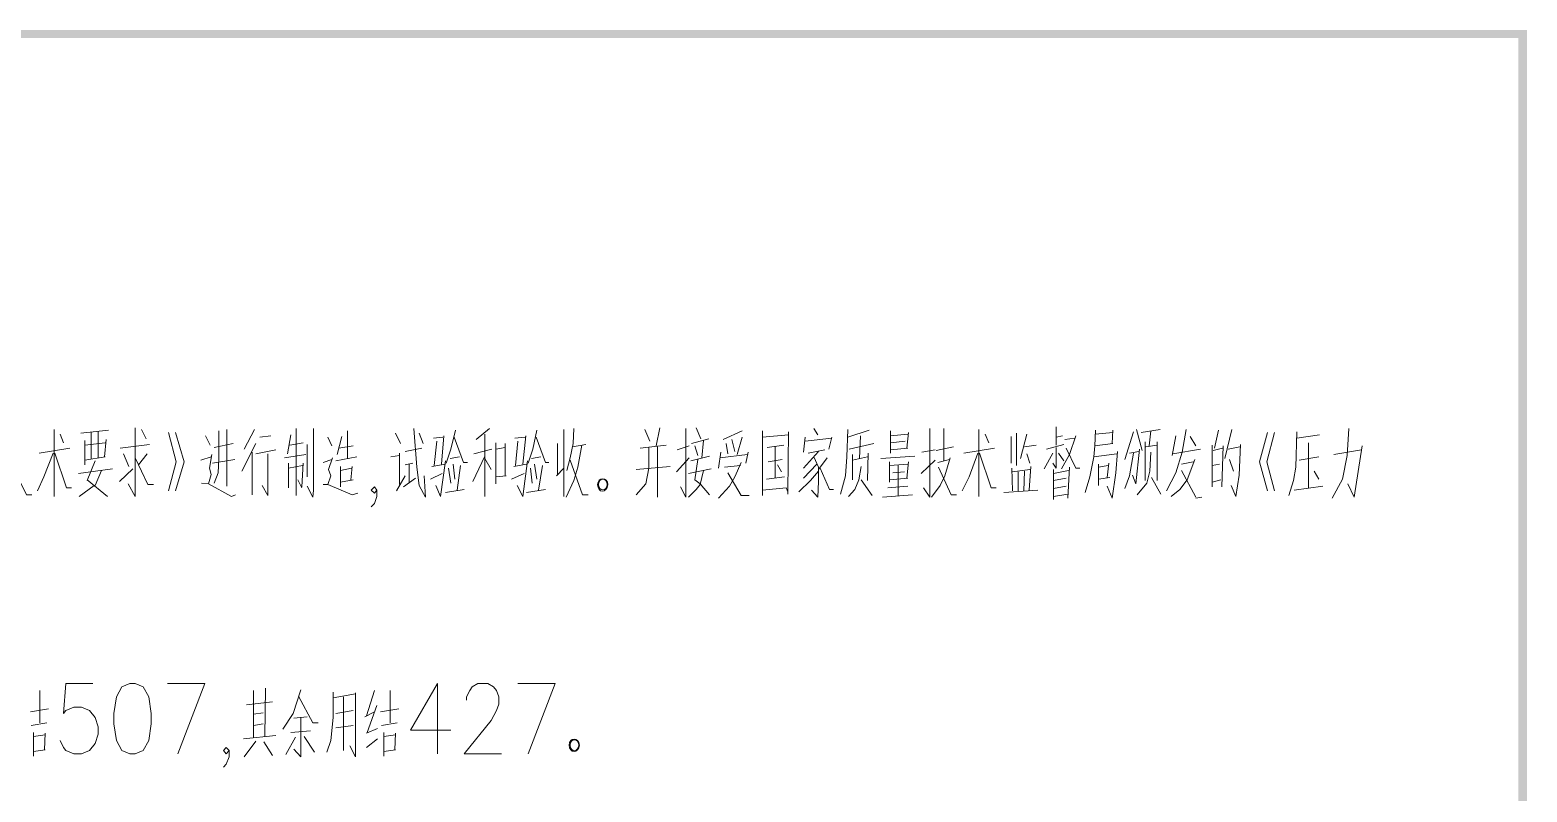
# Model space of a CAD drawing. Header units: millimetres. Extents: x 0 to 1648, y 27 to 2331.
# Drawn here: x 1306 to 1647.5, y 2157.4 to 2331.2 of the extents above; entities that cross this region are included whole.
import ezdxf

# ---------------------------------------------------------------- set-up
doc = ezdxf.new("R2010")
doc.units = ezdxf.units.MM
doc.layers.add('1', color=7, linetype='Continuous')

msp = doc.modelspace()

# ---------------------------------------------------------------- hatches: boundary and pattern name
h = msp.add_hatch(color=0)
h.dxf.hatch_style = 2
h.paths.add_polyline_path([(77.94, 2331.231732), (79.92, 2329.431732), (1647.54, 2331.231732)])
h = msp.add_hatch(color=0)
h.dxf.hatch_style = 2
h.paths.add_polyline_path([(79.92, 2329.431732), (1647.54, 2331.231732), (1645.56, 2329.431732)])
h = msp.add_hatch(color=0)
h.dxf.hatch_style = 2
h.paths.add_polyline_path([(1647.54, 2331.231732), (1645.56, 2329.431732), (1647.54, 27.231732)])
h = msp.add_hatch(color=0)
h.dxf.hatch_style = 2
h.paths.add_polyline_path([(1645.56, 2329.431732), (1647.54, 27.231732), (1645.56, 29.031732)])

# ---------------------------------------------------------------- linework, layer by layer
at = {"layer": '1', "color": 0, "lineweight": 5}
for points in [[(1540.08, 2240.691732), (1540.08, 2236.551732)], [(1311.48, 2224.851732), (1311.48, 2240.151732)], [(1312.92, 2239.071732), (1313.64, 2237.091732)], [(1317.6, 2239.251732), (1323.9, 2239.971732)], [(1318.5, 2237.631732), (1318.5, 2232.051732)], [(1319.94, 2233.491732), (1319.94, 2239.431732)], [(1321.56, 2239.611732), (1321.56, 2233.671732)], [(1323.36, 2237.811732), (1323, 2233.851732)], [(1330.02, 2240.511732), (1330.02, 2224.851732), (1328.4, 2227.731732)], [(1331.46, 2240.151732), (1332.54, 2237.991732)], [(1337.58, 2239.431732), (1339.38, 2232.771732)], [(1339.2, 2239.431732), (1341.18, 2232.771732)], [(1346.04, 2238.711732), (1347.12, 2236.551732)], [(1349.1, 2239.791732), (1349.1, 2233.491732), (1348.92, 2230.251732), (1348.02, 2227.911732)], [(1350.9, 2227.191732), (1350.9, 2240.151732)], [(1357.2, 2240.151732), (1354.86, 2235.651732)], [(1358.46, 2238.351732), (1360.98, 2238.711732)], [(1365.48, 2238.891732), (1364.76, 2234.571732)], [(1366.74, 2240.331732), (1366.74, 2225.031732)], [(1370.7, 2240.331732), (1370.7, 2226.291732), (1370.52, 2224.671732), (1369.26, 2227.191732)], [(1373.94, 2238.351732), (1374.84, 2236.371732)], [(1377.18, 2238.531732), (1376.1, 2234.391732)], [(1378.44, 2239.791732), (1378.44, 2233.491732)], [(1389.42, 2239.251732), (1390.5, 2236.911732)], [(1393.56, 2240.331732), (1394.28, 2231.511732), (1394.82, 2227.371732), (1396.26, 2224.671732), (1395.9, 2229.531732)], [(1394.82, 2239.251732), (1395.72, 2236.911732)], [(1398.06, 2238.171732), (1400.22, 2238.351732)], [(1398.78, 2237.451732), (1398.24, 2231.871732)], [(1399.86, 2232.231732), (1400.4, 2238.711732)], [(1403.1, 2239.971732), (1402.02, 2235.651732), (1400.94, 2232.411732)], [(1402.74, 2238.351732), (1404.9, 2232.591732), (1405.8, 2232.591732)], [(1407.78, 2237.811732), (1410.84, 2240.331732)], [(1409.76, 2239.071732), (1409.76, 2224.851732)], [(1416.6, 2238.171732), (1418.94, 2238.351732)], [(1417.32, 2237.451732), (1416.78, 2231.871732)], [(1418.4, 2232.231732), (1419.12, 2238.711732)], [(1421.64, 2239.971732), (1420.74, 2235.651732), (1419.66, 2232.411732)], [(1421.46, 2238.351732), (1423.62, 2232.591732), (1424.34, 2232.591732)], [(1427.76, 2240.151732), (1427.76, 2224.851732)], [(1430.1, 2240.331732), (1429.92, 2236.911732), (1429.2, 2233.671732), (1428.48, 2230.791732)], [(1446.3, 2240.151732), (1447.38, 2237.451732)], [(1449.72, 2240.511732), (1448.82, 2236.371732)], [(1455.66, 2240.331732), (1455.66, 2224.671732), (1454.4, 2227.011732)], [(1456.92, 2236.911732), (1460.88, 2237.991732)], [(1458, 2240.511732), (1459.08, 2237.991732)], [(1459.62, 2237.631732), (1459.26, 2233.671732)], [(1468.44, 2239.791732), (1464.12, 2237.811732)], [(1466.1, 2237.811732), (1466.82, 2235.111732)], [(1468.44, 2238.351732), (1467.36, 2234.391732)], [(1473.12, 2239.791732), (1473.12, 2225.031732)], [(1473.12, 2239.611732), (1473.12, 2225.751732)], [(1479.06, 2238.891732), (1473.12, 2238.351732)], [(1479.06, 2239.611732), (1478.88, 2225.931732), (1478.88, 2225.391732)], [(1482.84, 2238.351732), (1482.48, 2234.931732)], [(1482.84, 2237.451732), (1488.96, 2238.171732)], [(1484.82, 2240.331732), (1485.72, 2238.891732)], [(1488.96, 2238.351732), (1488.24, 2235.651732)], [(1492.56, 2240.151732), (1492.38, 2233.851732), (1492.02, 2229.531732), (1490.94, 2225.391732)], [(1497.42, 2239.971732), (1492.56, 2238.351732)], [(1495.26, 2233.491732), (1495.44, 2238.711732)], [(1502.28, 2239.791732), (1502.28, 2234.751732)], [(1502.28, 2238.711732), (1506.24, 2239.071732)], [(1502.28, 2237.091732), (1505.7, 2237.451732)], [(1506.42, 2239.431732), (1506.06, 2235.831732)], [(1511.28, 2240.331732), (1511.28, 2224.671732), (1509.84, 2226.831732)], [(1514.52, 2240.331732), (1514.52, 2232.951732)], [(1522.44, 2224.851732), (1522.44, 2240.151732)], [(1523.88, 2239.071732), (1524.78, 2237.091732)], [(1529.82, 2238.531732), (1529.82, 2232.411732)], [(1531.08, 2239.251732), (1531.08, 2231.871732)], [(1533.42, 2239.071732), (1531.98, 2233.491732)], [(1540.08, 2238.351732), (1541.52, 2238.711732)], [(1544.58, 2238.711732), (1543.14, 2234.391732), (1541.34, 2231.151732)], [(1542.06, 2237.811732), (1544.4, 2238.171732)], [(1549.08, 2239.971732), (1548.9, 2236.371732), (1548.72, 2233.851732), (1547.82, 2229.351732), (1546.74, 2225.751732)], [(1553.04, 2239.431732), (1549.08, 2239.071732)], [(1552.86, 2236.911732), (1553.04, 2239.971732)], [(1557.72, 2239.611732), (1555.74, 2233.311732)], [(1558.44, 2240.151732), (1559.7, 2235.291732)], [(1559.52, 2239.431732), (1563.84, 2240.151732)], [(1560.42, 2237.271732), (1560.42, 2228.451732)], [(1561.68, 2239.791732), (1561.32, 2236.371732)], [(1563.12, 2237.271732), (1563.12, 2228.451732)], [(1569.78, 2240.151732), (1568.88, 2234.931732), (1567.44, 2230.251732), (1565.28, 2226.111732)], [(1567.44, 2238.711732), (1566.54, 2234.211732)], [(1570.68, 2238.531732), (1571.94, 2236.371732)], [(1577.16, 2239.971732), (1576.26, 2235.831732)], [(1580.22, 2240.151732), (1578.6, 2233.491732)], [(1588.32, 2226.111732), (1586.52, 2232.771732), (1588.32, 2239.431732)], [(1589.94, 2226.111732), (1588.14, 2232.771732), (1589.94, 2239.431732)], [(1594.98, 2239.611732), (1594.8, 2231.511732), (1594.26, 2228.451732), (1593.18, 2225.031732)], [(1594.98, 2238.171732), (1600.2, 2238.891732)], [(1606.86, 2240.331732), (1606.5, 2234.211732), (1605.42, 2228.811732), (1603.08, 2224.491732)], [(1311.3, 2234.751732), (1309.14, 2229.351732), (1307.7, 2226.111732)], [(1308.06, 2234.751732), (1315.08, 2235.831732)], [(1315.44, 2226.831732), (1314.36, 2226.831732), (1311.66, 2234.751732)], [(1318.5, 2236.551732), (1323.18, 2237.091732)], [(1323.18, 2233.851732), (1318.5, 2233.131732)], [(1326.6, 2235.831732), (1333.26, 2236.731732)], [(1328.58, 2231.691732), (1327.32, 2234.571732)], [(1332.72, 2234.571732), (1330.74, 2232.051732)], [(1344.96, 2233.131732), (1347.3, 2233.851732)], [(1347.48, 2234.391732), (1346.94, 2231.331732), (1347.3, 2229.891732), (1346.76, 2227.731732), (1345.14, 2227.911732)], [(1348.02, 2236.011732), (1352.34, 2236.911732)], [(1354.32, 2230.611732), (1357.56, 2236.911732)], [(1356.66, 2234.931732), (1356.66, 2225.211732)], [(1357.56, 2234.571732), (1362.06, 2235.471732)], [(1359, 2227.371732), (1360.26, 2225.031732), (1360.26, 2234.571732)], [(1364.04, 2233.671732), (1368.9, 2234.391732)], [(1365.3, 2236.551732), (1368.36, 2237.091732)], [(1369.26, 2236.731732), (1369.26, 2229.351732)], [(1375.74, 2232.951732), (1380.6, 2233.851732)], [(1376.46, 2235.831732), (1379.7, 2236.371732)], [(1390.32, 2234.211732), (1388.34, 2233.851732)], [(1390.32, 2227.551732), (1390.32, 2234.751732)], [(1391.58, 2235.111732), (1395.36, 2235.831732)], [(1401.84, 2233.491732), (1404, 2233.851732)], [(1407.06, 2228.271732), (1409.76, 2234.031732)], [(1411.38, 2235.651732), (1407.24, 2234.571732)], [(1412.28, 2237.091732), (1412.28, 2227.731732)], [(1414.44, 2236.011732), (1412.28, 2235.651732)], [(1414.44, 2229.531732), (1414.44, 2236.911732)], [(1420.38, 2233.491732), (1422.54, 2233.851732)], [(1426.32, 2236.911732), (1426.32, 2229.711732)], [(1429.74, 2236.191732), (1432.8, 2236.731732)], [(1431.9, 2236.551732), (1431, 2231.511732)], [(1447.2, 2236.011732), (1447.2, 2231.331732), (1446.48, 2227.731732), (1444.32, 2225.211732)], [(1445.22, 2235.831732), (1451.16, 2236.551732)], [(1449.18, 2236.191732), (1449.18, 2224.671732)], [(1456.38, 2236.371732), (1453.68, 2235.471732)], [(1461.06, 2234.031732), (1456.74, 2232.951732)], [(1458.36, 2234.211732), (1457.64, 2236.371732)], [(1463.58, 2234.931732), (1463.04, 2231.331732)], [(1463.4, 2233.671732), (1469.7, 2234.391732)], [(1464.84, 2236.911732), (1465.2, 2234.571732)], [(1469.88, 2234.931732), (1469.34, 2232.411732)], [(1474.2, 2236.011732), (1477.98, 2236.551732)], [(1476, 2236.191732), (1476, 2229.171732)], [(1485.9, 2235.111732), (1482.48, 2231.331732)], [(1483.56, 2234.751732), (1487.34, 2235.471732)], [(1484.82, 2233.851732), (1485.9, 2231.511732)], [(1492.92, 2235.651732), (1498.5, 2236.911732)], [(1493.64, 2234.391732), (1493.64, 2228.631732)], [(1497.06, 2233.851732), (1493.64, 2233.131732)], [(1497.24, 2234.751732), (1497.06, 2228.451732)], [(1500.12, 2233.491732), (1507.86, 2234.031732)], [(1506.24, 2235.831732), (1502.28, 2235.471732)], [(1509.48, 2234.931732), (1512.54, 2235.471732)], [(1512.72, 2235.291732), (1516.68, 2236.191732)], [(1522.26, 2234.751732), (1520.28, 2229.351732), (1518.66, 2226.111732)], [(1519.02, 2234.751732), (1526.04, 2235.831732)], [(1526.4, 2226.831732), (1525.32, 2226.831732), (1522.62, 2234.751732)], [(1532.88, 2236.191732), (1535.58, 2236.551732)], [(1533.42, 2234.571732), (1534.14, 2232.411732)], [(1539.36, 2234.751732), (1537.38, 2231.151732)], [(1537.92, 2235.651732), (1541.88, 2236.731732)], [(1540.08, 2236.011732), (1540.08, 2231.331732), (1539.36, 2232.411732)], [(1540.62, 2234.751732), (1541.88, 2232.951732)], [(1542.42, 2235.831732), (1544.58, 2231.331732), (1545.48, 2231.331732)], [(1548.72, 2233.851732), (1553.94, 2234.571732)], [(1548.9, 2236.371732), (1553.04, 2236.911732)], [(1554.12, 2235.111732), (1553.76, 2230.251732), (1552.86, 2224.491732), (1551.78, 2227.191732)], [(1557.72, 2234.751732), (1556.82, 2229.531732), (1555.74, 2226.651732)], [(1556.82, 2234.751732), (1558.98, 2235.111732)], [(1559.16, 2235.651732), (1558.26, 2227.731732), (1557.54, 2229.711732)], [(1561.68, 2234.931732), (1561.5, 2230.611732), (1560.78, 2227.911732), (1558.62, 2225.211732)], [(1560.6, 2236.191732), (1563.12, 2236.551732)], [(1566.72, 2234.571732), (1573.02, 2235.651732)], [(1575.72, 2236.551732), (1575.72, 2227.011732)], [(1578.06, 2235.831732), (1575.9, 2235.291732)], [(1577.88, 2227.011732), (1578.24, 2236.371732)], [(1579.32, 2235.651732), (1582.02, 2236.191732)], [(1581.12, 2224.851732), (1581.84, 2229.711732), (1582.2, 2236.731732)], [(1595.52, 2233.131732), (1600.02, 2233.851732)], [(1597.68, 2226.831732), (1597.68, 2237.091732)], [(1603.44, 2234.391732), (1609.74, 2235.471732)], [(1609.92, 2236.371732), (1608.12, 2224.671732), (1606.68, 2227.731732)], [(1302.12, 2231.511732), (1305.18, 2225.211732), (1306.44, 2225.211732)], [(1317.06, 2230.071732), (1324.8, 2231.151732)], [(1320.84, 2232.951732), (1319.04, 2228.451732)], [(1322.28, 2230.791732), (1320.84, 2227.371732)], [(1326.42, 2228.271732), (1329.48, 2231.151732)], [(1330.02, 2233.671732), (1332.9, 2227.551732), (1334.16, 2227.551732)], [(1337.58, 2226.111732), (1339.38, 2232.771732)], [(1339.2, 2226.111732), (1341.18, 2232.771732)], [(1347.66, 2232.411732), (1352.7, 2233.311732)], [(1364.94, 2232.411732), (1364.94, 2226.831732)], [(1364.94, 2231.331732), (1368.18, 2231.871732)], [(1368.36, 2232.411732), (1368, 2227.011732)], [(1372.86, 2232.591732), (1374.84, 2233.311732)], [(1374.12, 2230.971732), (1374.66, 2229.531732), (1373.94, 2227.551732), (1379.52, 2225.211732), (1380.78, 2225.571732)], [(1375.02, 2233.671732), (1374.12, 2230.971732)], [(1376.82, 2231.691732), (1376.82, 2227.011732)], [(1379.34, 2231.331732), (1376.82, 2230.791732)], [(1379.16, 2228.631732), (1379.52, 2231.691732)], [(1391.58, 2232.051732), (1393.38, 2232.411732)], [(1392.48, 2232.231732), (1392.48, 2227.911732)], [(1397.7, 2231.691732), (1400.76, 2232.231732)], [(1400.76, 2232.951732), (1399.68, 2224.851732), (1398.6, 2227.371732)], [(1401.48, 2231.331732), (1402.02, 2227.911732)], [(1402.56, 2232.231732), (1402.92, 2228.811732)], [(1404.18, 2231.871732), (1403.46, 2226.291732)], [(1409.76, 2233.491732), (1411.2, 2230.971732)], [(1416.42, 2231.691732), (1419.3, 2232.231732)], [(1419.48, 2232.951732), (1418.4, 2224.851732), (1417.14, 2227.371732)], [(1420.2, 2231.331732), (1420.56, 2227.911732)], [(1421.1, 2232.231732), (1421.64, 2228.811732)], [(1422.9, 2231.871732), (1422, 2226.291732)], [(1426.14, 2229.531732), (1427.76, 2231.331732)], [(1431, 2231.511732), (1430.1, 2228.451732), (1428.3, 2224.671732)], [(1429.2, 2233.131732), (1432.08, 2225.211732), (1433.34, 2225.211732)], [(1444.32, 2230.971732), (1452.06, 2231.691732)], [(1453.5, 2230.431732), (1456.38, 2233.671732)], [(1456.2, 2230.071732), (1461.42, 2231.151732)], [(1458.36, 2233.311732), (1457.64, 2228.631732)], [(1459.62, 2230.791732), (1458.9, 2227.551732)], [(1468.26, 2232.591732), (1466.82, 2229.351732), (1465.56, 2227.191732), (1463.04, 2224.491732)], [(1464.48, 2231.511732), (1468.08, 2231.871732)], [(1477.62, 2233.311732), (1474.38, 2232.771732)], [(1476.54, 2232.051732), (1477.44, 2230.431732)], [(1485.9, 2230.611732), (1484.1, 2228.451732), (1481.4, 2225.931732)], [(1485.54, 2232.231732), (1482.48, 2228.991732)], [(1485.9, 2231.511732), (1485.9, 2228.271732), (1485.72, 2224.671732), (1484.28, 2226.291732)], [(1485.9, 2230.971732), (1487.88, 2233.671732)], [(1486.26, 2231.331732), (1488.42, 2226.471732), (1489.32, 2226.471732)], [(1495.62, 2231.691732), (1495.08, 2228.631732), (1494.18, 2226.471732), (1492.74, 2224.851732)], [(1502.1, 2232.771732), (1502.1, 2228.091732)], [(1502.1, 2231.871732), (1506.24, 2232.231732)], [(1502.82, 2230.251732), (1505.52, 2230.431732)], [(1504.08, 2232.051732), (1504.08, 2225.031732)], [(1506.42, 2232.771732), (1506.06, 2228.991732)], [(1509.3, 2230.071732), (1512.54, 2233.131732)], [(1515.96, 2233.671732), (1514.7, 2229.531732), (1513.62, 2227.371732), (1511.64, 2224.671732)], [(1513.08, 2232.591732), (1515.78, 2233.311732)], [(1513.26, 2231.511732), (1516.14, 2225.211732), (1517.4, 2225.211732)], [(1530, 2231.331732), (1530.18, 2226.111732)], [(1534.14, 2230.971732), (1530.18, 2230.431732)], [(1531.44, 2230.431732), (1531.44, 2226.111732)], [(1532.88, 2230.611732), (1532.7, 2226.111732)], [(1533.96, 2226.291732), (1534.32, 2231.691732)], [(1539.54, 2230.971732), (1539.54, 2224.131732)], [(1539.54, 2230.071732), (1542.96, 2230.791732)], [(1543.14, 2231.511732), (1542.78, 2224.491732)], [(1549.8, 2227.371732), (1549.8, 2232.231732)], [(1551.96, 2231.871732), (1549.8, 2231.511732)], [(1551.78, 2229.171732), (1552.14, 2232.411732)], [(1568.7, 2232.231732), (1571.4, 2232.771732)], [(1568.7, 2230.791732), (1571.94, 2224.671732)], [(1571.76, 2233.311732), (1569.96, 2228.631732)], [(1575.72, 2231.871732), (1577.34, 2232.231732)], [(1579.68, 2233.311732), (1580.58, 2230.611732)], [(1598.94, 2230.611732), (1600.02, 2228.811732)], [(1320.66, 2227.371732), (1317.24, 2224.851732)], [(1319.04, 2228.631732), (1323.72, 2224.851732)], [(1346.76, 2227.731732), (1351.98, 2224.851732)], [(1368, 2226.831732), (1367.1, 2228.631732)], [(1372.86, 2227.551732), (1373.94, 2227.551732)], [(1376.82, 2228.091732), (1379.7, 2228.631732)], [(1385.1, 2226.291732), (1384.56, 2225.571732), (1383.84, 2226.291732), (1384.56, 2227.011732), (1385.1, 2226.291732), (1385.1, 2224.851732), (1384.56, 2223.231732), (1383.84, 2222.511732)], [(1391.58, 2229.531732), (1389.6, 2226.111732)], [(1391.22, 2227.011732), (1393.92, 2228.991732)], [(1397.34, 2228.811732), (1400.04, 2230.071732)], [(1412.28, 2229.351732), (1414.62, 2229.531732)], [(1415.88, 2228.811732), (1418.76, 2230.071732)], [(1456.2, 2224.671732), (1458, 2226.471732), (1458.9, 2227.551732)], [(1458.9, 2227.731732), (1457.64, 2228.631732)], [(1458.9, 2227.731732), (1461.06, 2225.211732)], [(1465.2, 2230.251732), (1468.26, 2225.031732), (1470.06, 2225.031732)], [(1474.02, 2228.811732), (1478.16, 2229.351732)], [(1495.62, 2228.631732), (1498.14, 2225.031732)], [(1501.74, 2226.831732), (1506.24, 2227.191732)], [(1506.24, 2228.991732), (1502.1, 2228.631732)], [(1539.54, 2228.451732), (1542.42, 2228.991732)], [(1539.54, 2226.651732), (1542.42, 2227.191732)], [(1549.8, 2228.811732), (1552.32, 2229.171732)], [(1561.86, 2229.171732), (1564.02, 2225.391732)], [(1569.96, 2228.631732), (1568.34, 2226.471732), (1566.36, 2224.851732)], [(1575.72, 2228.091732), (1577.7, 2228.631732)], [(1581.12, 2224.851732), (1580.04, 2227.371732)], [(1594.44, 2226.291732), (1600.92, 2227.191732)], [(1351.98, 2224.851732), (1352.88, 2225.211732)], [(1400.76, 2225.751732), (1405.08, 2226.471732)], [(1419.3, 2225.751732), (1423.62, 2226.471732)], [(1473.12, 2226.291732), (1478.52, 2226.831732)], [(1478.88, 2225.931732), (1478.52, 2226.831732)], [(1500.48, 2224.671732), (1507.32, 2225.211732)], [(1528.2, 2225.751732), (1535.94, 2226.291732)], [(1539.54, 2224.851732), (1542.78, 2225.391732)], [(1571.94, 2224.491732), (1573.38, 2224.671732)], [(1308.24, 2180.571732), (1308.24, 2173.191732)], [(1320.3, 2182.191732), (1314.18, 2182.191732), (1313.64, 2175.351732), (1314.18, 2176.071732), (1315.98, 2176.791732), (1317.78, 2176.791732), (1319.58, 2176.071732), (1320.84, 2174.451732), (1321.56, 2172.291732), (1321.56, 2170.671732), (1320.84, 2168.511732), (1319.58, 2166.891732), (1317.78, 2166.171732), (1315.98, 2166.171732), (1314.18, 2166.891732), (1313.64, 2167.611732), (1312.92, 2169.231732)], [(1328.76, 2182.191732), (1326.96, 2181.471732), (1325.7, 2179.131732), (1325.16, 2175.351732), (1325.16, 2173.011732), (1325.7, 2169.231732), (1326.96, 2166.891732), (1328.76, 2166.171732), (1330.02, 2166.171732), (1331.82, 2166.891732), (1333.08, 2169.231732), (1333.62, 2173.011732), (1333.62, 2175.351732), (1333.08, 2179.131732), (1331.82, 2181.471732), (1330.02, 2182.191732), (1328.76, 2182.191732)], [(1339.74, 2166.171732), (1345.86, 2182.191732), (1337.4, 2182.191732)], [(1357.02, 2180.571732), (1357.02, 2169.771732)], [(1359.72, 2181.111732), (1359.54, 2170.131732)], [(1367.82, 2180.751732), (1366.02, 2175.351732), (1363.68, 2171.751732)], [(1367.28, 2179.311732), (1370.52, 2173.191732)], [(1373.76, 2166.531732), (1374.66, 2169.231732), (1375.2, 2174.451732), (1375.2, 2180.211732)], [(1375.2, 2178.951732), (1380.24, 2179.851732)], [(1377.54, 2166.891732), (1377.54, 2179.131732)], [(1380.24, 2180.031732), (1380.24, 2165.451732), (1378.98, 2167.971732)], [(1384.56, 2180.571732), (1382.76, 2174.811732)], [(1388.16, 2180.571732), (1388.16, 2173.191732)], [(1398.96, 2182.191732), (1392.84, 2171.571732), (1402.02, 2171.571732)], [(1398.96, 2182.191732), (1398.96, 2166.171732)], [(1405.62, 2178.411732), (1405.62, 2179.131732), (1406.34, 2180.571732), (1406.88, 2181.471732), (1408.14, 2182.191732), (1410.48, 2182.191732), (1411.74, 2181.471732), (1412.46, 2180.571732), (1413, 2179.131732), (1413, 2177.511732), (1412.46, 2176.071732), (1411.2, 2173.731732), (1405.08, 2166.171732), (1413.54, 2166.171732)], [(1419.66, 2166.171732), (1425.78, 2182.191732), (1417.32, 2182.191732)], [(1310.22, 2176.431732), (1306.08, 2175.711732)], [(1355.4, 2177.331732), (1361.34, 2178.051732)], [(1375.74, 2175.351732), (1379.7, 2176.071732)], [(1382.4, 2174.631732), (1384.56, 2175.711732)], [(1385.1, 2177.151732), (1382.94, 2171.031732)], [(1390.14, 2176.431732), (1386, 2175.711732)], [(1306.26, 2172.651732), (1309.86, 2173.191732)], [(1357.02, 2175.171732), (1359.18, 2175.531732)], [(1357.02, 2172.651732), (1359.18, 2173.011732)], [(1366.2, 2174.271732), (1369.26, 2174.631732)], [(1367.82, 2174.451732), (1367.82, 2165.451732), (1366.2, 2167.251732)], [(1370.52, 2173.191732), (1371.78, 2173.191732)], [(1379.7, 2172.651732), (1375.74, 2172.111732)], [(1386.18, 2172.651732), (1389.78, 2173.191732)], [(1306.8, 2165.631732), (1306.8, 2171.031732)], [(1306.8, 2170.131732), (1309.5, 2170.491732)], [(1309.32, 2167.071732), (1309.5, 2170.851732)], [(1354.68, 2169.591732), (1362.06, 2170.311732)], [(1354.86, 2165.451732), (1357.56, 2169.051732)], [(1359.36, 2168.871732), (1361.34, 2165.811732)], [(1366.56, 2169.951732), (1364.4, 2165.991732)], [(1365.48, 2171.031732), (1369.98, 2171.391732)], [(1368.54, 2170.131732), (1370.88, 2166.531732)], [(1385.28, 2171.931732), (1382.76, 2170.851732)], [(1382.76, 2167.611732), (1385.28, 2169.591732)], [(1386.72, 2165.631732), (1386.72, 2171.031732)], [(1386.72, 2170.131732), (1389.42, 2170.491732)], [(1389.24, 2167.071732), (1389.42, 2170.851732)], [(1309.5, 2167.071732), (1306.8, 2166.711732)], [(1351.44, 2166.891732), (1350.72, 2166.171732), (1350.18, 2166.891732), (1350.72, 2167.611732), (1351.44, 2166.891732), (1351.44, 2165.451732), (1350.72, 2163.831732), (1350.18, 2163.111732)], [(1389.42, 2167.071732), (1386.72, 2166.711732)]]:
    msp.add_lwpolyline(points, dxfattribs=at)
for points in [[(1437.84, 2227.551732), (1437.84, 2229.351732), (1435.5, 2229.351732), (1435.5, 2227.551732), (1435.5, 2225.571732), (1437.66, 2225.571732), (1437.84, 2227.551732)], [(1435.68, 2227.551732), (1435.68, 2225.931732), (1437.66, 2225.931732), (1437.66, 2227.551732), (1437.66, 2229.171732), (1435.68, 2229.171732), (1435.68, 2227.551732)], [(1431.36, 2168.151732), (1431.18, 2169.951732), (1429.02, 2169.951732), (1429.02, 2168.151732), (1429.02, 2166.171732), (1431.18, 2166.171732), (1431.36, 2168.151732)], [(1429.2, 2168.151732), (1429.38, 2166.171732), (1431.18, 2166.711732), (1431.18, 2168.151732), (1431.18, 2169.591732), (1429.38, 2169.951732), (1429.2, 2168.151732)]]:
    msp.add_open_spline(points, degree=3, knots=[0, 0, 0, 0, 1, 1, 1, 2, 2, 2, 2], dxfattribs=at)

doc.saveas('drawing.dxf')
